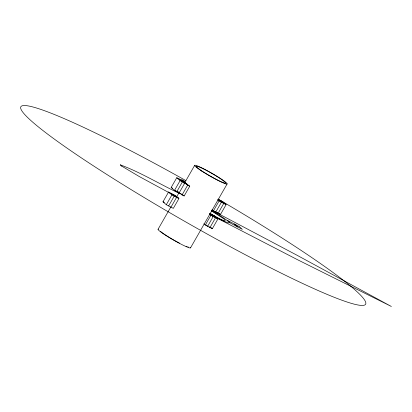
<?xml version="1.0" encoding="UTF-8"?>
<svg xmlns="http://www.w3.org/2000/svg" width="412" height="412" viewBox="0 0 412 412"><rect width="100%" height="100%" fill="white"/><g stroke="black" fill="none" stroke-linecap="round" stroke-linejoin="round"><path stroke-width="0.62" d="M162.982 201.782L168.58 192.007L175.589 195.664L178.901 198.599L173.308 208.374L166.299 204.718L162.982 201.782L164.383 202.513M181.486 194.093L174.477 190.437L171.165 187.496L176.763 177.721L183.767 181.378L187.084 184.319L180.075 180.662L176.763 177.721M166.299 204.718L171.897 194.948L168.58 192.007M174.477 190.437L180.075 180.662M168.632 205.938L174.23 196.163L170.918 193.228M183.937 183.381L184.561 182.295L184.154 180.93L181.661 179.529L182.068 180.894L184.561 182.295L189.762 186.188L184.164 195.958L182.078 194.943L177.824 191.76M158.064 229.268L170.795 207.04M176.521 197.039L179.071 192.595M184.797 182.593L194.665 165.367M170.97 207.159L176.568 197.384L173.251 194.443M182.078 194.943L187.676 185.168L182.48 181.28L184.561 182.295M190.535 247.844L227.136 183.937M206.221 225.024L207.638 226.281L213.236 216.506L209.924 213.571L214.595 216.006L217.912 218.947L212.314 228.717L205.305 225.065L210.903 215.291L209.481 214.029M214.873 211.155L215.821 212L221.419 202.225L218.102 199.284L222.779 201.72L226.09 204.661L220.492 214.436L213.483 210.779L219.081 201.005L217.66 199.748M120.304 164.831C140.6 172.35 159.516 184.035 179.148 193.3M187.676 185.168L189.762 186.188M212.046 210.321L297.016 255.244L391.4 306.492L297.603 259.756L209.347 214.142M219.081 201.005L226.09 204.661M171.165 187.496L172.566 188.227M171.897 194.948L178.901 198.599M210.903 215.291L217.912 218.947M178.453 197.781L139.302 176.552L121.828 166.185M211.351 210.82L223.294 218.489A19.575 1.772 29.8 0 1 225.127 220.111C225.812 222.202 221.038 219.21 220.09 218.963A11.763 1.066 29.8 0 1 215.97 216.81L209.847 213.241M182.274 194.541L184.164 195.958M220.441 200.505L223.752 203.44L218.159 213.215L217.212 212.376M234.428 224.025L237.739 226.96M219.544 213.596L220.492 214.436M181.435 180.157L184.746 183.098L179.148 192.873L177.732 191.611M179.096 178.942L182.413 181.883L176.815 191.652L175.394 190.395M212.067 209.517L213.483 210.779M212.262 214.786L215.574 217.727L209.976 227.501L209.028 226.662M210.893 227.46L212.314 228.717M203.883 223.804L205.305 225.065M190.385 247.385A18.705 1.694 29.8 0 1 173.74 240.191A18.705 1.694 29.8 0 1 158.414 229.144M188.449 247.066A16.964 1.54 29.8 0 1 188.119 246.999M187.249 246.737A16.964 1.54 29.8 0 1 186.111 246.304M179.467 243.142A16.964 1.54 29.8 0 1 160.495 231.359M218.149 199.078A198.687 18.01 29.8 0 1 335.188 297.68A198.687 18.01 29.8 0 1 42.096 129.868A198.687 18.01 29.8 0 1 185.74 180.523M211.897 210.877A18.705 1.694 29.8 0 1 229.304 222.799A18.705 1.694 29.8 0 1 210.022 213.679M121.834 166.185A5.989 0.541 29.8 0 1 120.314 164.836M239.027 226.425L227.419 220.368L230.73 223.309L242.344 229.36L239.027 226.425M201.808 171.119A18.705 1.694 29.8 0 0 227.11 183.973A18.705 1.694 29.8 0 0 203.78 168.863A18.705 1.694 29.8 0 0 201.808 171.119M202.653 171.449A16.964 1.54 29.8 0 0 225.601 183.103A16.964 1.54 29.8 0 0 204.44 169.404A16.964 1.54 29.8 0 0 202.653 171.449"/></g></svg>
